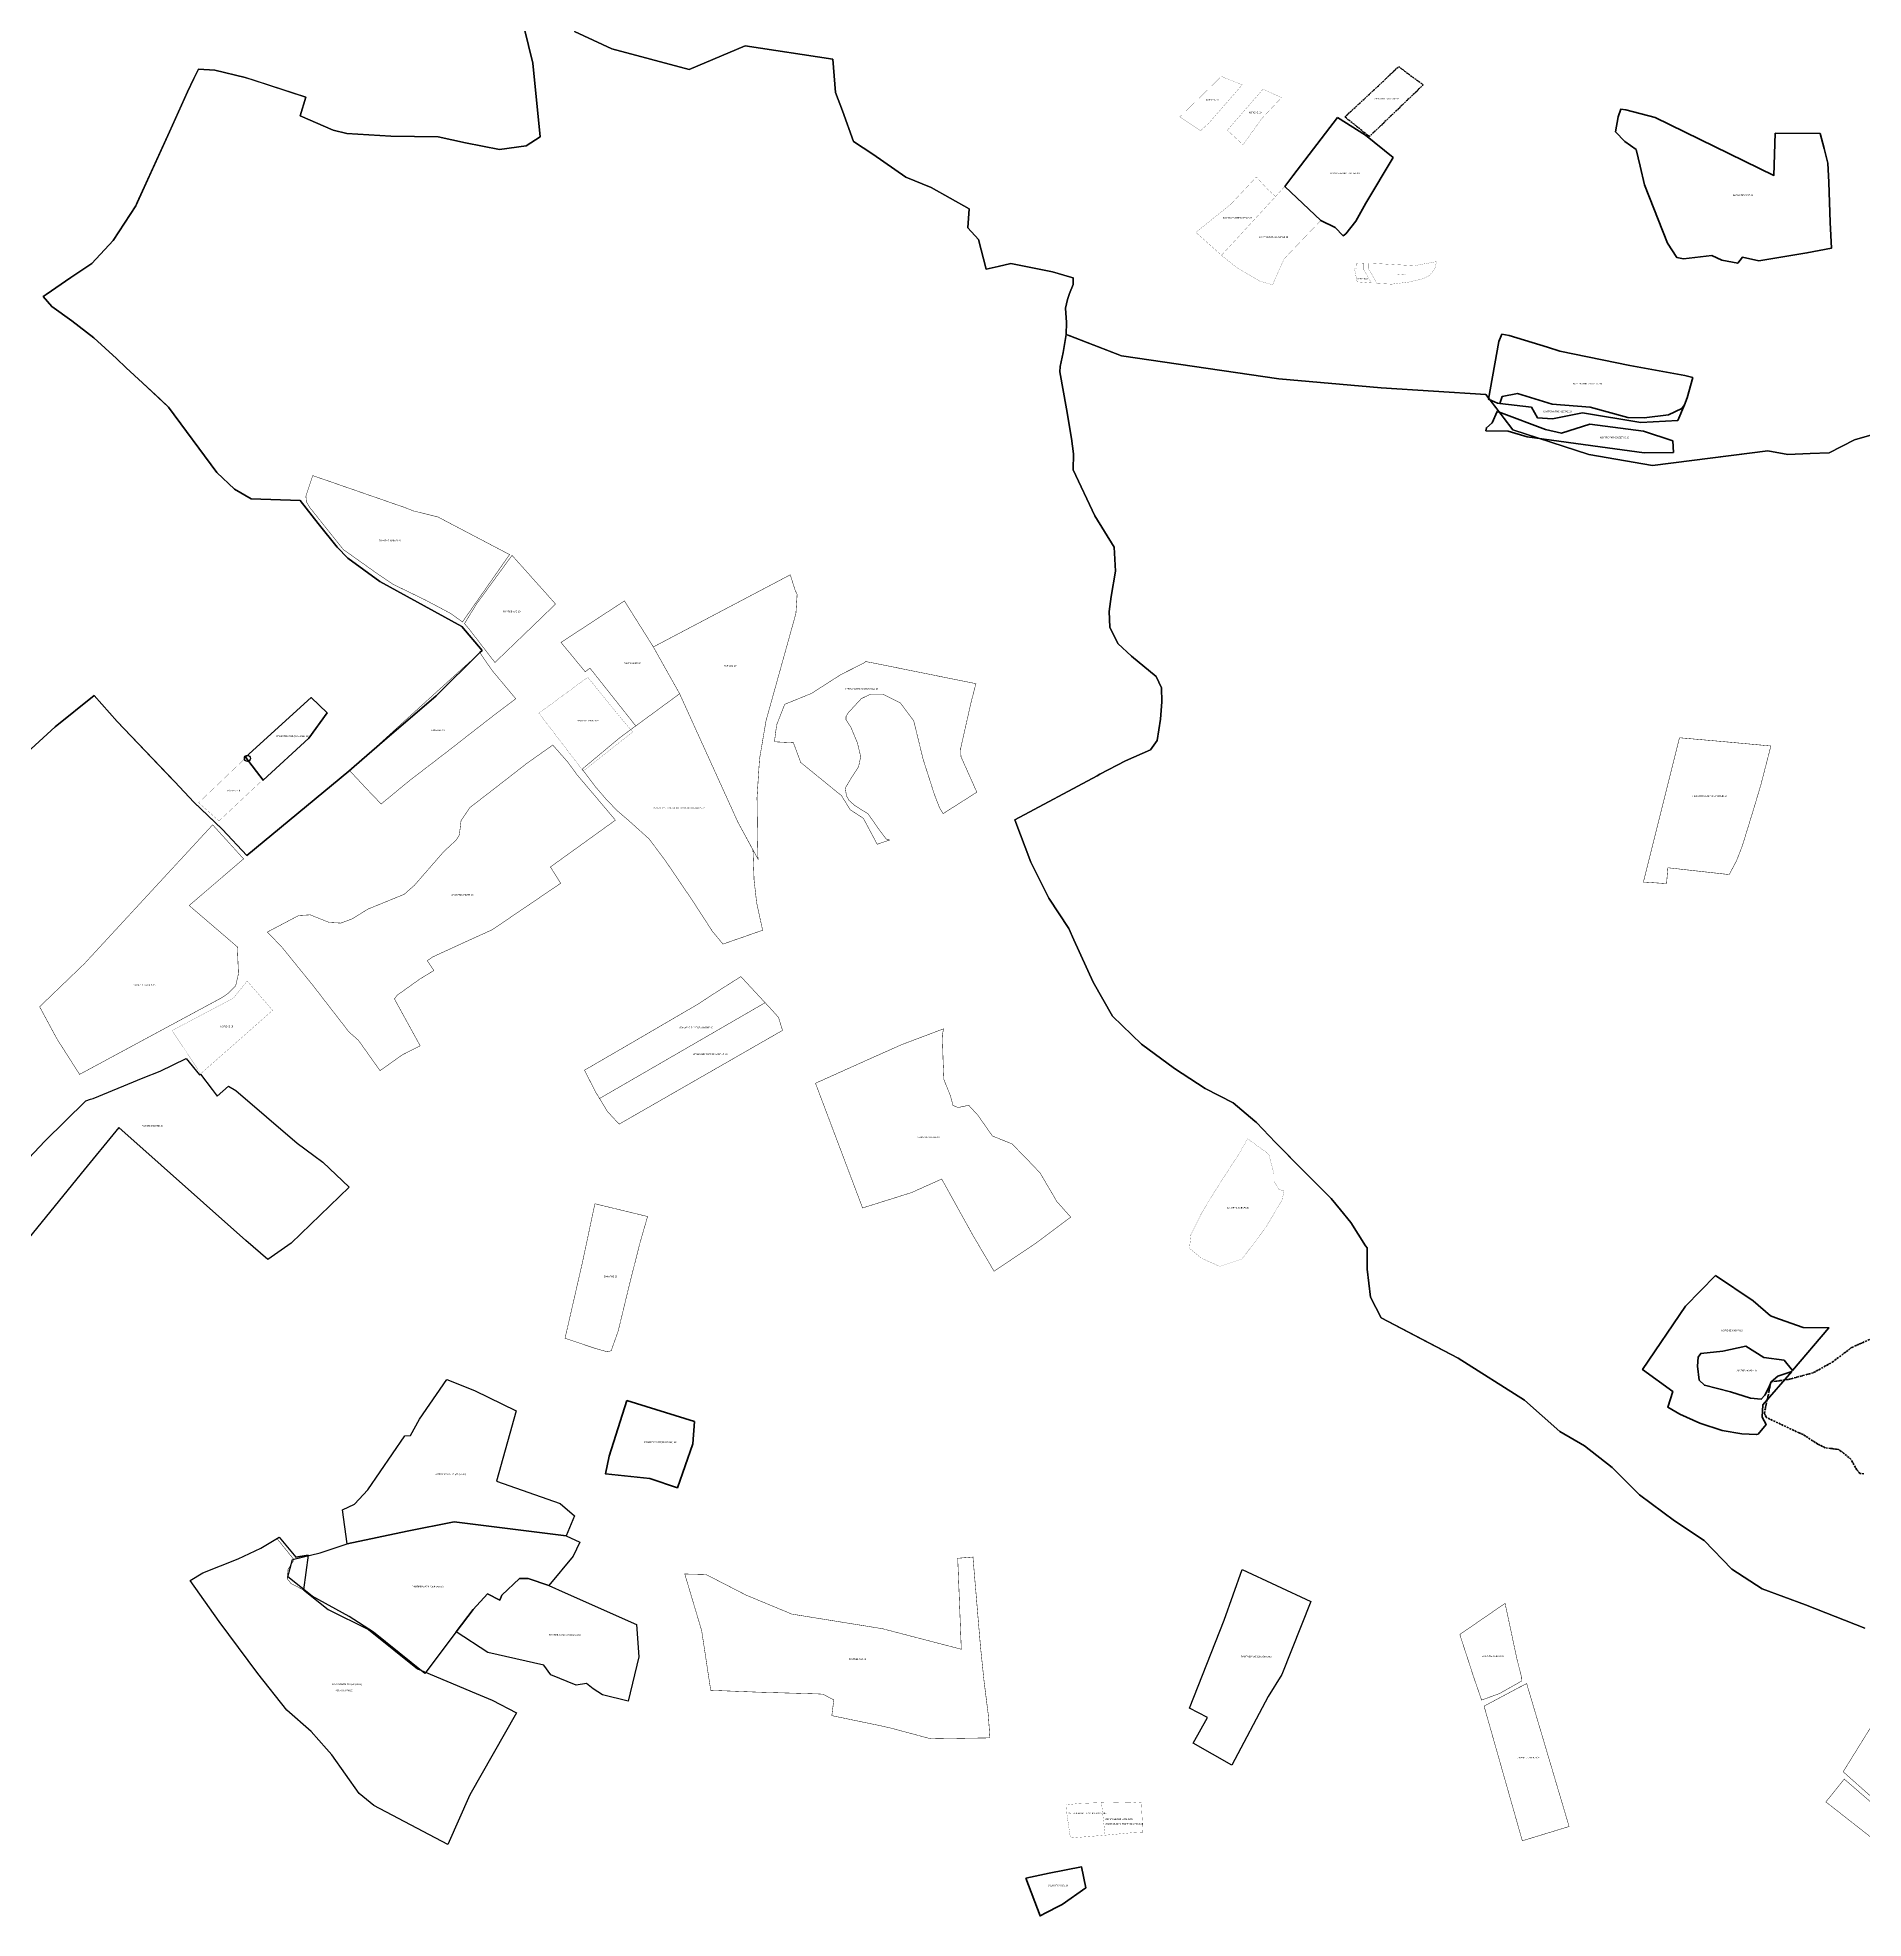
# Model space of a CAD drawing. Header units: metres. Extents: x 245125 to 394351, y 270578 to 4233311.
# Drawn here: x 269577 to 270752, y 4193394 to 4194603 of the extents above; entities that cross this region are included whole.
import ezdxf
from ezdxf.lldxf.tags import DXFTag

# ---------------------------------------------------------------- set-up
doc = ezdxf.new("R2010")
doc.units = ezdxf.units.M
doc.linetypes.add('ACAD_ISO10W100', pattern=[18, 12, -3, 0, -3])
doc.linetypes.add('t-orio', pattern=[0.79, 0.5, -0.12, 0.05, -0.12])
for name, color, linetype in [('4495-(127-227)', 221, 'Continuous'), ('4495-(330-430)', 229, 'Continuous'), ('ASTOTA', 7, 'Continuous'), ('topo2011', 23, 'Continuous'), ('topo2012', 144, 'Continuous'), ('topo2016', 36, 'Continuous'), ('topo2017', 2, 'Continuous'), ('topo2018', 5, 'Continuous'), ('topo2019', 6, 'Continuous'), ('topo2020', 3, 'Continuous'), ('topo2021', 4, 'Continuous'), ('topo2022', 30, 'Continuous'), ('topo2023', 41, 'Continuous'), ('topo2025', 112, 'Continuous'), ('topo2026', 192, 'Continuous')]:
    doc.layers.add(name, color=color, linetype=linetype)
doc.styles.get("Standard").update_dxf_attribs({"font": 'arial.ttf'})
tags = doc.linetypes.add('DASHDOT2', pattern=[0.5, 0.25, -0.125, 0, -0.125]).pattern_tags.tags
tags[10:11] = [DXFTag(74, 4), DXFTag(75, 0), DXFTag(340, '0'), DXFTag(46, 1.0), DXFTag(50, 0.0), DXFTag(44, 0.0), DXFTag(45, 0.0)]
tags[8:9] = [DXFTag(74, 4), DXFTag(75, 0), DXFTag(340, '0'), DXFTag(46, 1.0), DXFTag(50, 0.0), DXFTag(44, 0.0), DXFTag(45, 0.0)]
tags[6:7] = [DXFTag(74, 4), DXFTag(75, 0), DXFTag(340, '0'), DXFTag(46, 1.0), DXFTag(50, 0.0), DXFTag(44, 0.0), DXFTag(45, 0.0)]
tags[4:5] = [DXFTag(74, 4), DXFTag(75, 0), DXFTag(340, '0'), DXFTag(46, 1.0), DXFTag(50, 0.0), DXFTag(44, 0.0), DXFTag(45, 0.0)]
tags = doc.linetypes.add('HIDDEN', pattern=[0.375, 0.25, -0.125]).pattern_tags.tags
tags[6:7] = [DXFTag(74, 4), DXFTag(75, 0), DXFTag(340, '0'), DXFTag(46, 1.0), DXFTag(50, 0.0), DXFTag(44, 0.0), DXFTag(45, 0.0)]
tags[4:5] = [DXFTag(74, 4), DXFTag(75, 0), DXFTag(340, '0'), DXFTag(46, 1.0), DXFTag(50, 0.0), DXFTag(44, 0.0), DXFTag(45, 0.0)]

msp = doc.modelspace()

# ---------------------------------------------------------------- linework, layer by layer
for p, q in [((269720.7, 4193631.5), (269732.6, 4193638.7)), ((269732.6, 4193638.7), (269743.3, 4193625.8)), ((269706.3, 4193624.7), (269720.7, 4193631.5)), ((269751.3, 4193627), (269743.3, 4193625.8)), ((269743.3, 4193625.8), (269751.3, 4193627)), ((269751.3, 4193627), (269748.3, 4193604.7)), ((269675.4, 4193610.9), (269683.4, 4193615.8)), ((269683.4, 4193615.8), (269706.3, 4193624.7)), ((269694, 4193584.4), (269675.4, 4193610.9)), ((269748.3, 4193604.7), (269764.2, 4193592.2)), ((269764.2, 4193592.2), (269790, 4193579.3)), ((269718.8, 4193551.1), (269694, 4193584.4)), ((269790, 4193579.3), (269821.6, 4193554)), ((269821.6, 4193554), (269859.3, 4193538.2)), ((269737.6, 4193527.5), (269718.8, 4193551.1)), ((269859.3, 4193538.2), (269869.7, 4193533.8)), ((269869.7, 4193533.8), (269885.3, 4193525.7)), ((269753.1, 4193513.6), (269737.6, 4193527.5))]:
    msp.add_line(p, q)
at = {"color": 144}
msp.add_line((269926, 4193635.5), (269921.8, 4193626.5), dxfattribs=at)
at = {"color": 23}
msp.add_line((269841, 4193441), (269841, 4193441), dxfattribs=at)
at = {"color": 36}
msp.add_line((270227.9, 4193422.5), (270248.8, 4193426.6), dxfattribs=at)
at = {"layer": '4495-(127-227)', "color": 221, "linetype": 't-orio', "ltscale": 15, "const_width": 0.1}
for points in [[(270238.9, 4193466.6), (270247.5, 4193467.4), (270261.6, 4193468), (270263.9, 4193447), (270241.6, 4193445.2), (270239.4, 4193460.2)], [(270261.6, 4193468), (270265.1, 4193468.2), (270279.4, 4193467.8), (270287.2, 4193468.3), (270288.2, 4193449), (270282.3, 4193448.7), (270263.9, 4193447)]]:
    msp.add_lwpolyline(points, close=True, dxfattribs=at)
at = {"layer": 'ASTOTA', "color": 253, "linetype": 'HIDDEN', "ltscale": 300}
for points in [[(269565.3, 4194138.7), (269588.5, 4194159.9), (269613.5, 4194180), (269628.3, 4194163.3), (269663.6, 4194126.4), (269665.4, 4194124.5), (269677.8, 4194111.4), (269691, 4194098.8), (269696.2, 4194093.8), (269711.8, 4194077.1), (269777.4, 4194131.3), (269780.9, 4194134.4), (269800.3, 4194151.2), (269833.5, 4194179.8), (269861.6, 4194207.7), (269863.1, 4194209), (269850.2, 4194224.4), (269797.4, 4194253.2), (269776.8, 4194268.3), (269769.9, 4194275.4), (269757.7, 4194290.5), (269746.1, 4194305.3), (269714.6, 4194306.5), (269703.8, 4194312.7), (269692.5, 4194323.3), (269661.4, 4194365.3), (269655.8, 4194370.7), (269644.7, 4194381.1), (269634.2, 4194390.6), (269627.9, 4194396.8), (269613.4, 4194410.1), (269599.2, 4194420.9), (269586.3, 4194430.2), (269580.7, 4194436.6), (269582.7, 4194437.8), (269598.6, 4194448.7), (269607.2, 4194454.6), (269612, 4194457.9), (269625.7, 4194472.5), (269640.4, 4194494.9), (269641.3, 4194497), (269662, 4194542.5), (269673.7, 4194568.3), (269677.6, 4194576.7), (269679.1, 4194579.8), (269680.6, 4194582.8), (269691.2, 4194582.1), (269710.7, 4194577.4), (269714.3, 4194576.3), (269749.8, 4194564.8), (269746.1, 4194552.7), (269767.4, 4194543.6), (269776.2, 4194541.4), (269804.4, 4194539.6), (269834.9, 4194539.2), (269852.5, 4194535.5), (269874.4, 4194531.1), (269891.4, 4194533.5), (269900.5, 4194539.2), (269895.8, 4194586.7), (269890.2, 4194609.3)], [(269890.2, 4194609.3), (269895.8, 4194586.7), (269900.5, 4194539.2), (269891.4, 4194533.5), (269874.4, 4194531.1), (269852.5, 4194535.5), (269834.9, 4194539.2), (269804.4, 4194539.6), (269776.2, 4194541.4), (269767.4, 4194543.6), (269746.1, 4194552.7), (269749.8, 4194564.8), (269710.7, 4194577.4), (269691.2, 4194582.1), (269680.6, 4194582.8), (269679.1, 4194579.8), (269677.6, 4194576.7), (269673.7, 4194568.3), (269662, 4194542.5), (269640.4, 4194494.9), (269625.7, 4194472.5), (269612, 4194457.9), (269598.6, 4194448.7), (269582.7, 4194437.8), (269580.7, 4194436.6), (269586.3, 4194430.2), (269599.2, 4194420.9), (269613.4, 4194410.1), (269627.9, 4194396.8), (269634.2, 4194390.6), (269644.7, 4194381.1), (269661.4, 4194365.3), (269692.5, 4194323.3), (269703.8, 4194312.7), (269714.6, 4194306.5), (269746.1, 4194305.3), (269757.7, 4194290.5), (269769.9, 4194275.4), (269776.8, 4194268.3), (269797.4, 4194253.2), (269850.2, 4194224.4), (269863.1, 4194209), (269861.6, 4194207.7), (269833.5, 4194179.8), (269800.3, 4194151.2), (269780.9, 4194134.4), (269777.4, 4194131.3), (269711.8, 4194077.1), (269696.2, 4194093.8), (269677.8, 4194111.4), (269665.4, 4194124.5), (269628.3, 4194163.3), (269613.5, 4194180), (269588.5, 4194159.9), (269565.3, 4194138.7)], [(269565.3, 4194138.7), (269588.5, 4194159.9), (269613.5, 4194180), (269628.3, 4194163.3), (269663.6, 4194126.4), (269665.4, 4194124.5), (269677.8, 4194111.4), (269691, 4194098.8), (269696.2, 4194093.8), (269711.8, 4194077.1), (269777.4, 4194131.3), (269780.9, 4194134.4), (269800.3, 4194151.2), (269833.5, 4194179.8), (269861.6, 4194207.7), (269863.1, 4194209), (269850.2, 4194224.4), (269797.4, 4194253.2), (269776.8, 4194268.3), (269769.9, 4194275.4), (269757.7, 4194290.5), (269746.1, 4194305.3), (269714.6, 4194306.5), (269703.8, 4194312.7), (269692.5, 4194323.3), (269661.4, 4194365.3), (269655.8, 4194370.7), (269644.7, 4194381.1), (269634.2, 4194390.6), (269627.9, 4194396.8), (269613.4, 4194410.1), (269599.2, 4194420.9), (269586.3, 4194430.2), (269580.7, 4194436.6), (269582.7, 4194437.8), (269598.6, 4194448.7), (269607.2, 4194454.6), (269612, 4194457.9), (269625.7, 4194472.5), (269640.4, 4194494.9), (269641.3, 4194497), (269662, 4194542.5), (269673.7, 4194568.3), (269677.6, 4194576.7), (269679.1, 4194579.8), (269680.6, 4194582.8), (269691.2, 4194582.1), (269710.7, 4194577.4), (269714.3, 4194576.3), (269749.8, 4194564.8), (269746.1, 4194552.7), (269767.4, 4194543.6), (269776.2, 4194541.4), (269804.4, 4194539.6), (269834.9, 4194539.2), (269852.5, 4194535.5), (269874.4, 4194531.1), (269891.4, 4194533.5), (269900.5, 4194539.2), (269895.8, 4194586.7), (269890.2, 4194609.3)], [(269922.5, 4194607), (269946.5, 4194595.9), (269996.3, 4194582.5), (270032.4, 4194597.8), (270088.7, 4194589.2), (270090.5, 4194567.7), (270095, 4194555.9), (270102.1, 4194536.2), (270114.5, 4194528.2), (270135.7, 4194513.4), (270152, 4194506.7), (270176.5, 4194492.9), (270175.7, 4194480.8), (270182.4, 4194473.2), (270187.5, 4194454.2), (270195.1, 4194455.9), (270203.3, 4194457.7), (270230, 4194452.5), (270241, 4194449.2), (270243.4, 4194448.5), (270243.3, 4194444.2), (270241.1, 4194438.5), (270239.8, 4194434.6), (270238.5, 4194429.1), (270239, 4194419.8), (270238.8, 4194412.1), (270237, 4194400.5), (270235, 4194391.6), (270234.7, 4194388.1), (270239.1, 4194364.3), (270242.3, 4194345.3), (270243.6, 4194335.3), (270243.4, 4194325.2), (270257.3, 4194295.5), (270269.8, 4194275.3), (270270.5, 4194260), (270267.9, 4194243.6), (270266.5, 4194234.1), (270267, 4194223.9), (270272.1, 4194213.4), (270280.8, 4194205.3), (270296.7, 4194192.1), (270300.2, 4194185), (270300.5, 4194175.9), (270299.6, 4194164.7), (270297.4, 4194151), (270293.2, 4194145), (270277, 4194137.9), (270260.6, 4194129.3), (270258.9, 4194128.4), (270205.8, 4194100.1), (270216.1, 4194072.8), (270227.7, 4194049.6), (270240.6, 4194030.1), (270243.9, 4194022.9), (270256.3, 4193995.7), (270268.6, 4193973.7), (270287.3, 4193955.8), (270308.5, 4193940.1), (270328.2, 4193927.2), (270346.3, 4193918.1), (270357.5, 4193908.6), (270360.3, 4193906.3), (270361.2, 4193905.3), (270373.5, 4193892.6), (270389.9, 4193876), (270392.9, 4193872.9), (270409.4, 4193856.5), (270415.4, 4193849.2), (270422, 4193841.1), (270431.5, 4193826), (270432.4, 4193824.7), (270432.6, 4193811), (270434.7, 4193793), (270441.6, 4193779.8), (270466.7, 4193766.5), (270491, 4193753.8), (270533.7, 4193726.8), (270556.5, 4193706.7), (270572.4, 4193697.4), (270590, 4193683.5), (270607.7, 4193665.8), (270630.2, 4193649.1), (270649.3, 4193636.5), (270667, 4193618.1), (270686.5, 4193605.5), (270714.5, 4193595.2), (270752.7, 4193580.2)], [(270786.3, 4194355.9), (270746, 4194344.5), (270729.6, 4194336), (270717.5, 4194335.5), (270703.1, 4194335), (270690.2, 4194337.4), (270678.5, 4194335.9), (270616.1, 4194327.9), (270575.1, 4194335), (270526.3, 4194350.9), (270515.3, 4194365.1), (270508.8, 4194373.6), (270441.5, 4194377.9), (270375.7, 4194383.6), (270274.5, 4194398.4), (270240.7, 4194411.4), (270238.8, 4194412.1), (270239, 4194419.8), (270238.5, 4194429.1), (270239.8, 4194434.6), (270241.1, 4194438.5), (270243.3, 4194444.2), (270243.4, 4194448.5), (270241, 4194449.2), (270230, 4194452.5), (270203.3, 4194457.7), (270195.1, 4194455.9), (270187.5, 4194454.2), (270182.4, 4194473.2), (270175.7, 4194480.8), (270176.5, 4194492.9), (270152, 4194506.7), (270135.7, 4194513.4), (270114.5, 4194528.2), (270102.1, 4194536.2), (270095, 4194555.9), (270090.5, 4194567.7), (270088.7, 4194589.2), (270032.4, 4194597.8), (269996.3, 4194582.5), (269946.5, 4194595.9), (269922.5, 4194607)], [(269922.5, 4194607), (269946.5, 4194595.9), (269996.3, 4194582.5), (270032.4, 4194597.8), (270088.7, 4194589.2), (270090.5, 4194567.7), (270095, 4194555.9), (270102.1, 4194536.2), (270114.5, 4194528.2), (270135.7, 4194513.4), (270152, 4194506.7), (270176.5, 4194492.9), (270175.7, 4194480.8), (270182.4, 4194473.2), (270187.5, 4194454.2), (270195.1, 4194455.9), (270203.3, 4194457.7), (270230, 4194452.5), (270241, 4194449.2), (270243.4, 4194448.5), (270243.3, 4194444.2), (270241.1, 4194438.5), (270239.8, 4194434.6), (270238.5, 4194429.1), (270239, 4194419.8), (270238.8, 4194412.1), (270237, 4194400.5), (270235, 4194391.6), (270234.7, 4194388.1), (270239.1, 4194364.3), (270242.3, 4194345.3), (270243.6, 4194335.3), (270243.4, 4194325.2), (270257.3, 4194295.5), (270269.8, 4194275.3), (270270.5, 4194260), (270267.9, 4194243.6), (270266.5, 4194234.1), (270267, 4194223.9), (270272.1, 4194213.4), (270280.8, 4194205.3), (270296.7, 4194192.1), (270300.2, 4194185), (270300.5, 4194175.9), (270299.6, 4194164.7), (270297.4, 4194151), (270293.2, 4194145), (270277, 4194137.9), (270260.6, 4194129.3), (270258.9, 4194128.4), (270205.8, 4194100.1), (270216.1, 4194072.8), (270227.7, 4194049.6), (270240.6, 4194030.1), (270243.9, 4194022.9), (270256.3, 4193995.7), (270268.6, 4193973.7), (270287.3, 4193955.8), (270308.5, 4193940.1), (270328.2, 4193927.2), (270346.3, 4193918.1), (270357.5, 4193908.6), (270360.3, 4193906.3), (270361.2, 4193905.3), (270373.5, 4193892.6), (270389.9, 4193876), (270392.9, 4193872.9), (270409.4, 4193856.5), (270415.4, 4193849.2), (270422, 4193841.1), (270431.5, 4193826), (270432.4, 4193824.7), (270432.6, 4193811), (270434.7, 4193793), (270441.6, 4193779.8), (270466.7, 4193766.5), (270491, 4193753.8), (270533.7, 4193726.8), (270556.5, 4193706.7), (270572.4, 4193697.4), (270590, 4193683.5), (270607.7, 4193665.8), (270630.2, 4193649.1), (270649.3, 4193636.5), (270667, 4193618.1), (270686.5, 4193605.5), (270714.5, 4193595.2), (270752.7, 4193580.2)], [(270752.7, 4193580.2), (270714.5, 4193595.2), (270686.5, 4193605.5), (270667, 4193618.1), (270649.3, 4193636.5), (270630.2, 4193649.1), (270607.7, 4193665.8), (270590, 4193683.5), (270572.4, 4193697.4), (270556.5, 4193706.7), (270533.7, 4193726.8), (270491, 4193753.8), (270441.6, 4193779.8), (270434.7, 4193793), (270432.6, 4193811), (270432.4, 4193824.7), (270431.5, 4193826), (270422, 4193841.1), (270415.4, 4193849.2), (270409.4, 4193856.5), (270392.9, 4193872.9), (270373.5, 4193892.6), (270361.2, 4193905.3), (270360.3, 4193906.3), (270357.5, 4193908.6), (270346.3, 4193918.1), (270328.2, 4193927.2), (270308.5, 4193940.1), (270287.3, 4193955.8), (270268.6, 4193973.7), (270256.3, 4193995.7), (270243.9, 4194022.9), (270240.6, 4194030.1), (270227.7, 4194049.6), (270216.1, 4194072.8), (270205.8, 4194100.1), (270258.9, 4194128.4), (270260.6, 4194129.3), (270277, 4194137.9), (270293.2, 4194145), (270297.4, 4194151), (270299.6, 4194164.7), (270300.5, 4194175.9), (270300.2, 4194185), (270296.7, 4194192.1), (270280.8, 4194205.3), (270272.1, 4194213.4), (270267, 4194223.9), (270266.5, 4194234.1), (270267.9, 4194243.6), (270270.5, 4194260), (270269.8, 4194275.3), (270257.3, 4194295.5), (270243.4, 4194325.2), (270243.6, 4194335.3), (270242.3, 4194345.3), (270239.1, 4194364.3), (270234.7, 4194388.1), (270235, 4194391.6), (270237, 4194400.5), (270238.8, 4194412.1), (270274.5, 4194398.4), (270375.7, 4194383.6), (270441.5, 4194377.9), (270508.8, 4194373.6), (270526.3, 4194350.9), (270575.1, 4194335), (270616.1, 4194327.9), (270680.1, 4194336.1), (270690.2, 4194337.4), (270703.1, 4194335), (270717.5, 4194335.5), (270729.6, 4194336), (270746, 4194344.5), (270786.3, 4194355.9)], [(270752.7, 4193580.2), (270714.5, 4193595.2), (270686.5, 4193605.5), (270667, 4193618.1), (270649.3, 4193636.5), (270630.2, 4193649.1), (270607.7, 4193665.8), (270590, 4193683.5), (270572.4, 4193697.4), (270556.5, 4193706.7), (270533.7, 4193726.8), (270491, 4193753.8), (270441.6, 4193779.8), (270434.7, 4193793), (270432.6, 4193811), (270432.4, 4193824.7), (270431.5, 4193826), (270422, 4193841.1), (270415.4, 4193849.2), (270409.4, 4193856.5), (270392.9, 4193872.9), (270373.5, 4193892.6), (270361.2, 4193905.3), (270360.3, 4193906.3), (270357.5, 4193908.6), (270346.3, 4193918.1), (270328.2, 4193927.2), (270308.5, 4193940.1), (270287.3, 4193955.8), (270268.6, 4193973.7), (270256.3, 4193995.7), (270243.9, 4194022.9), (270240.6, 4194030.1), (270227.7, 4194049.6), (270216.1, 4194072.8), (270205.8, 4194100.1), (270258.9, 4194128.4), (270260.6, 4194129.3), (270277, 4194137.9), (270293.2, 4194145), (270297.4, 4194151), (270299.6, 4194164.7), (270300.5, 4194175.9), (270300.2, 4194185), (270296.7, 4194192.1), (270280.8, 4194205.3), (270272.1, 4194213.4), (270267, 4194223.9), (270266.5, 4194234.1), (270267.9, 4194243.6), (270270.5, 4194260), (270269.8, 4194275.3), (270257.3, 4194295.5), (270243.4, 4194325.2), (270243.6, 4194335.3), (270242.3, 4194345.3), (270239.1, 4194364.3), (270234.7, 4194388.1), (270235, 4194391.6), (270237, 4194400.5), (270238.8, 4194412.1), (270274.5, 4194398.4), (270375.7, 4194383.6), (270441.5, 4194377.9), (270508.8, 4194373.6), (270526.3, 4194350.9), (270575.1, 4194335), (270616.1, 4194327.9), (270680.1, 4194336.1), (270690.2, 4194337.4), (270703.1, 4194335), (270717.5, 4194335.5), (270729.6, 4194336), (270746, 4194344.5), (270786.3, 4194355.9)]]:
    msp.add_lwpolyline(points, dxfattribs=at)
at = {"layer": 'topo2011', "color": 23}
for p, q in [((269885.3, 4193525.7), (269855.2, 4193473)), ((269855.2, 4193473), (269841, 4193441)), ((269841, 4193441), (269793.4, 4193466.2))]:
    msp.add_line(p, q, dxfattribs=at)
msp.add_lwpolyline([(269675.4, 4193610.9), (269683.4, 4193615.8), (269706.3, 4193624.7), (269720.7, 4193631.5), (269732.6, 4193638.7), (269743.3, 4193625.8), (269751.3, 4193627), (269748.3, 4193604.7), (269764.2, 4193592.2), (269790, 4193579.3), (269821.6, 4193554), (269859.3, 4193538.2), (269869.7, 4193533.8), (269885.3, 4193525.7), (269855.2, 4193473), (269841, 4193441), (269793.4, 4193466.2), (269784.1, 4193473.9), (269766.4, 4193498.6), (269763.1, 4193502.6), (269753.1, 4193513.6), (269737.6, 4193527.5), (269718.8, 4193551.1), (269694, 4193584.4), (269675.4, 4193610.9)], dxfattribs=at)
at = {"layer": 'topo2012', "color": 144}
for p, q in [((269822.9, 4193714.5), (269840.5, 4193740)), ((269840.5, 4193740), (269858.2, 4193733.1)), ((269858.2, 4193733.1), (269885.1, 4193719.9)), ((269817, 4193704.1), (269822.9, 4193714.5)), ((269885.1, 4193719.9), (269872.5, 4193674.6)), ((269789.6, 4193669.2), (269813.4, 4193703.8)), ((269813.4, 4193703.8), (269817, 4193704.1)), ((269872.5, 4193674.6), (269913.4, 4193660.3)), ((269781, 4193660), (269789.6, 4193669.2)), ((269773.3, 4193656.2), (269781, 4193660)), ((269776.4, 4193634.4), (269773.3, 4193656.2)), ((269913.4, 4193660.3), (269922.6, 4193652.5)), ((269922.6, 4193652.5), (269917.2, 4193639.5)), ((269776.4, 4193634.4), (269815, 4193642.5)), ((269815, 4193642.5), (269776.4, 4193634.4)), ((269815, 4193642.5), (269845.1, 4193648.5)), ((269845.1, 4193648.5), (269815, 4193642.5)), ((269845.1, 4193648.5), (269917.2, 4193639.5)), ((269917.2, 4193639.5), (269845.1, 4193648.5)), ((269917.2, 4193639.5), (269926, 4193635.5)), ((269741.1, 4193624.4), (269759, 4193628.5)), ((269759, 4193628.5), (269776.4, 4193634.4)), ((269921.8, 4193626.5), (269906.1, 4193607.6)), ((269738.1, 4193613.1), (269741.1, 4193624.4)), ((269753.9, 4193600.7), (269738.1, 4193613.1)), ((270340.5, 4193585.2), (270352, 4193617.8)), ((270352, 4193617.8), (270396.2, 4193597.3)), ((269777.6, 4193587.7), (269753.9, 4193600.7)), ((269866.7, 4193602.2), (269857.4, 4193592.2)), ((269857.4, 4193592.2), (269866.7, 4193602.2)), ((269874.6, 4193598.2), (269866.7, 4193602.2)), ((269866.7, 4193602.2), (269874.6, 4193598.2)), ((269875.8, 4193601.4), (269874.6, 4193598.2)), ((269874.6, 4193598.2), (269875.8, 4193601.4)), ((269887.2, 4193612.1), (269875.8, 4193601.4)), ((269875.8, 4193601.4), (269887.2, 4193612.1)), ((269892.8, 4193612), (269887.2, 4193612.1)), ((269887.2, 4193612.1), (269892.8, 4193612)), ((269906.1, 4193607.6), (269892.8, 4193612)), ((269892.8, 4193612), (269906.1, 4193607.6)), ((269906.1, 4193607.6), (269916.5, 4193602.9)), ((269916.5, 4193602.9), (269962.4, 4193582.6)), ((269857.4, 4193592.2), (269846.5, 4193577.7)), ((269846.5, 4193577.7), (269857.4, 4193592.2)), ((270396.2, 4193597.3), (270377.6, 4193550.4)), ((269793.2, 4193577.6), (269777.6, 4193587.7)), ((269826.4, 4193551), (269793.2, 4193577.6)), ((269846.5, 4193577.7), (269826.4, 4193551)), ((269866.9, 4193564.6), (269846.5, 4193577.7)), ((269962.4, 4193582.6), (269964, 4193561.8)), ((270318.1, 4193528.8), (270340.5, 4193585.2)), ((269902.8, 4193556.4), (269866.9, 4193564.6)), ((269907.3, 4193550.1), (269902.8, 4193556.4)), ((269964, 4193561.8), (269957.2, 4193533.1)), ((269923.7, 4193543.4), (269907.3, 4193550.1)), ((269930.4, 4193544.5), (269923.7, 4193543.4)), ((269934.5, 4193541.1), (269930.4, 4193544.5)), ((269940.5, 4193537.3), (269934.5, 4193541.1)), ((270377.6, 4193550.4), (270368.8, 4193536.3)), ((269957.2, 4193533.1), (269940.5, 4193537.3)), ((270329.7, 4193522.6), (270318.1, 4193528.8)), ((270368.8, 4193536.3), (270345.4, 4193492.1)), ((270320.5, 4193506.3), (270329.7, 4193522.6)), ((270345.4, 4193492.1), (270320.5, 4193506.3))]:
    msp.add_line(p, q, dxfattribs=at)
at = {"layer": 'topo2016', "color": 36, "linetype": 'HIDDEN', "lineweight": 40, "ltscale": 3}
for points in [[(270617.8, 4194551.8), (270598.8, 4194556.7), (270595.6, 4194557), (270594, 4194552.1), (270592.3, 4194542.5), (270598.3, 4194536.3), (270605.6, 4194531.1), (270608.1, 4194520.5), (270611, 4194508.4), (270625.8, 4194470.9), (270631.8, 4194461.6), (270635.9, 4194460.9), (270654.2, 4194462.9), (270660.6, 4194460), (270670.9, 4194458), (270674, 4194461.9), (270684.4, 4194459.6), (270715.4, 4194464.6), (270731.3, 4194467.7), (270730.4, 4194484.2), (270729.4, 4194510), (270728.9, 4194522.3), (270726.4, 4194531.8), (270723.9, 4194541.3), (270695, 4194541.6), (270694.2, 4194514.5), (270617.8, 4194551.8), (270598.8, 4194556.7), (270595.6, 4194557)], [(270212.9, 4193419.4), (270227.9, 4193422.5), (270248.8, 4193426.6), (270251.5, 4193413.1), (270236.3, 4193402.4), (270234.2, 4193401.3), (270226.3, 4193397.3), (270222.1, 4193395.1), (270212.9, 4193419.4)]]:
    msp.add_lwpolyline(points, dxfattribs=at)
at = {"layer": 'topo2017', "color": 2, "linetype": 'ACAD_ISO10W100', "lineweight": 70, "ltscale": 0.1}
for points in [[(270688, 4193718.4), (270692.3, 4193738.6), (270703.6, 4193740.1), (270719.7, 4193744.5), (270731.7, 4193751.2), (270744.2, 4193760.7), (270757.9, 4193766.7)], [(270752, 4193679.5), (270749.5, 4193679.6), (270747.5, 4193681.9), (270743.8, 4193688.6), (270739, 4193692.8), (270735.6, 4193695.1), (270730.6, 4193695.8), (270727.1, 4193696.2), (270722.2, 4193698.6), (270713, 4193704.7), (270710.5, 4193705.7), (270689.1, 4193715.8), (270688, 4193718.4)]]:
    msp.add_lwpolyline(points, dxfattribs=at)
at = {"layer": 'topo2018', "color": 5, "linetype": 'DASHDOT2', "lineweight": 60, "flags": 128}
msp.add_lwpolyline([(269711, 4194140.4), (269722.2, 4194125.5), (269751.7, 4194152.6), (269763.4, 4194168.8), (269753.2, 4194178.6)], close=True, dxfattribs=at)
at = {"layer": 'topo2018', "color": 5, "linetype": 'DASHDOT2', "lineweight": 60, "ltscale": 0.3, "flags": 128}
msp.add_lwpolyline([(270656.6, 4193807), (270680.9, 4193790.6), (270692, 4193781.1), (270697, 4193779.2), (270697.8, 4193778.9), (270712.9, 4193773.6), (270729.5, 4193773.3), (270706.1, 4193745.9), (270700.7, 4193752.5), (270687.6, 4193754.2), (270676.1, 4193761.5), (270661.2, 4193758.2), (270647.1, 4193756.9), (270645.5, 4193754.4), (270644.9, 4193748.6), (270646, 4193739.7), (270649.4, 4193736.4), (270666.2, 4193732.2), (270679, 4193728.1), (270686, 4193727.4), (270688.4, 4193729.9), (270690.8, 4193734.9), (270692.3, 4193738.6), (270696.6, 4193742.3), (270705.6, 4193745.3), (270687.1, 4193723.7), (270686.7, 4193715.9), (270689.1, 4193711.2), (270684, 4193705), (270683, 4193704.7), (270673.6, 4193705.2), (270660.8, 4193707.3), (270646.4, 4193712), (270633.7, 4193717.7), (270625.9, 4193722.2), (270629.2, 4193732.3), (270609.7, 4193746.5), (270637.2, 4193787.2)], close=True, dxfattribs=at)
at = {"layer": 'topo2018', "color": 5, "linetype": 'DASHDOT2', "lineweight": 60, "ltscale": 5, "flags": 128}
msp.add_lwpolyline([(269956.3, 4193726.5), (269944.9, 4193690.7), (269942.5, 4193679.5), (269971, 4193676.5), (269988.8, 4193670.5), (269998.8, 4193698.8), (269999.7, 4193713)], close=True, dxfattribs=at)
at = {"layer": 'topo2019', "color": 6, "linetype": 't-orio', "ltscale": 2}
msp.add_lwpolyline([(270452.8, 4194584.4), (270468.6, 4194572.7), (270433.9, 4194539.4), (270418.2, 4194552)], close=True, dxfattribs=at)
at = {"layer": 'topo2019', "color": 6, "linetype": 'ByBlock', "lineweight": 30, "ltscale": 50, "const_width": 0.1}
for points in [[(270312, 4194552.1), (270338.7, 4194578.1), (270352.1, 4194572.7), (270330.4, 4194547.8), (270325.3, 4194543.2)], [(270342.5, 4194543.5), (270365.5, 4194569.9), (270377.4, 4194564.5), (270364.8, 4194551.1), (270352.6, 4194534.2)]]:
    msp.add_lwpolyline(points, close=True, dxfattribs=at)
at = {"layer": 'topo2019', "color": 6, "lineweight": 70, "flags": 128}
for points in [[(270413.4, 4194551.8), (270431.4, 4194540.3), (270449.2, 4194525.9), (270431.6, 4194496.6), (270425.1, 4194485.1), (270418.7, 4194476.8), (270417, 4194475.6), (270411.9, 4194480.9), (270402.6, 4194485.4), (270402.6, 4194485.4), (270379.6, 4194507.4), (270384.6, 4194514.1)], [(270519.1, 4194412.3), (270523.8, 4194411.4), (270548.5, 4194403.9), (270556.5, 4194401.5), (270601.4, 4194392.3), (270636.8, 4194385.8), (270641.9, 4194384.4), (270638.4, 4194371.4), (270636.6, 4194367), (270634.9, 4194364.5), (270626.4, 4194360.5), (270610.6, 4194358.6), (270600.2, 4194358.8), (270576, 4194365.4), (270551.4, 4194367.3), (270529.2, 4194374.1), (270519.4, 4194372.3), (270517.8, 4194367.8), (270516.4, 4194367.9), (270510.5, 4194370.6), (270517.2, 4194407.6)]]:
    msp.add_lwpolyline(points, close=True, dxfattribs=at)
at = {"layer": 'topo2019', "color": 6, "lineweight": 70}
for points in [[(270517.8, 4194367.8), (270519.4, 4194372.3), (270529.2, 4194374.1), (270551.4, 4194367.3), (270576, 4194365.4), (270600.2, 4194358.8), (270610.6, 4194358.6), (270626.4, 4194360.5), (270634.9, 4194364.5), (270636.6, 4194367), (270632.3, 4194356.8), (270608.5, 4194355.6), (270571, 4194361.7), (270551.8, 4194358), (270542.1, 4194358.5), (270538.2, 4194365.4)], [(270508.8, 4194350.2), (270509.2, 4194352.2), (270512.9, 4194355.4), (270516.1, 4194362.6), (270516.1, 4194362.7), (270518.8, 4194361.7), (270547.3, 4194351.1), (270557.6, 4194348.6), (270575.7, 4194354.4), (270610.3, 4194349.9), (270629.1, 4194343.7), (270629.5, 4194336.3), (270610.7, 4194336), (270587, 4194339.2), (270535.5, 4194346.4), (270523.3, 4194349.9)]]:
    msp.add_lwpolyline(points, close=True, dxfattribs=at)
at = {"layer": 'topo2019', "color": 6, "const_width": 0.3, "flags": 128}
msp.add_lwpolyline([(269851.8, 4194226.2), (269854.4, 4194223.2), (269871.4, 4194201.2), (269901.1, 4194229.8), (269910.4, 4194238.8), (269882.4, 4194270.1), (269859.6, 4194238.9)], close=True, dxfattribs=at)
at = {"layer": 'topo2019', "color": 6, "lineweight": 35, "ltscale": 50, "const_width": 0.3}
for points in [[(270040.6, 4194074.8), (270027.7, 4194098.5), (269990.2, 4194181.1), (269973.3, 4194211.2), (270061.4, 4194257.6), (270064.5, 4194247.7), (270065.8, 4194245), (270065, 4194232.7), (270045.8, 4194163.8), (270041.6, 4194139.1), (270040, 4194114.4), (270040.3, 4194089.7)], [(270808.8, 4193359.8), (270866, 4193379), (270859.9, 4193420.4), (270848.3, 4193418.3), (270832.3, 4193419.9), (270822.9, 4193425.1), (270816.6, 4193428.4), (270807.7, 4193431.5), (270776.5, 4193448.1), (270764.9, 4193461), (270739.4, 4193483.1), (270727.6, 4193468.4), (270793, 4193417.1)]]:
    msp.add_lwpolyline(points, close=True, dxfattribs=at)
at = {"layer": 'topo2019', "color": 6, "ltscale": 2.5, "const_width": 0.3}
msp.add_lwpolyline([(270109.8, 4194201.8), (270114.7, 4194200.9), (270179.2, 4194187.9), (270180.8, 4194187.6), (270177.6, 4194175.2), (270171, 4194146), (270171.2, 4194140.6), (270181.4, 4194117.8), (270159.7, 4194104), (270157.4, 4194107.8), (270154.1, 4194116.3), (270146.8, 4194139.1), (270140.8, 4194163.7), (270137.8, 4194167.7), (270132.3, 4194175.1), (270120.9, 4194180.8), (270112.9, 4194180.8), (270107, 4194177.9), (270098.7, 4194168.9), (270097.2, 4194166.3), (270097.2, 4194164.4), (270100.3, 4194159.7), (270104.6, 4194149.5), (270106.7, 4194140.5), (270105.3, 4194134.1), (270100.1, 4194126.1), (270096.8, 4194120.4), (270097.5, 4194115.6), (270099.1, 4194112.6), (270102.9, 4194109.2), (270111.5, 4194103.8), (270117.4, 4194095.3), (270123.1, 4194087.7), (270125.2, 4194087), (270117.3, 4194084.3), (270108.4, 4194101), (270099.9, 4194106.5), (270094.4, 4194115.5), (270068.1, 4194136.9), (270063.4, 4194149.6), (270051.2, 4194150.2), (270052.6, 4194161), (270057.8, 4194174.3), (270075, 4194181.3), (270093.9, 4194193.4), (270109.2, 4194201.1)], close=True, dxfattribs=at)
at = {"layer": 'topo2019', "color": 6, "ltscale": 15, "const_width": 0.3}
msp.add_lwpolyline([(270633.4, 4194152.8), (270661.8, 4194150.3), (270692.2, 4194147.5), (270685.8, 4194122.7), (270681.3, 4194107.6), (270673.8, 4194083.2), (270670.2, 4194073.9), (270665.4, 4194064.8), (270625.9, 4194069.2), (270625.1, 4194059), (270610.2, 4194060)], close=True, dxfattribs=at)
at = {"layer": 'topo2019', "color": 6, "lineweight": 80, "ltscale": 20, "const_width": 0.1}
msp.add_lwpolyline([(269680.8, 4194111), (269711.6, 4194140.4), (269722.1, 4194125.8), (269693.9, 4194099.3)], close=True, dxfattribs=at)
at = {"layer": 'topo2019', "color": 6, "ltscale": 5, "const_width": 0.1}
msp.add_lwpolyline([(269712, 4193996.3), (269728.4, 4193977.5), (269682.1, 4193936.7), (269663.7, 4193964.5), (269703.1, 4193985.3)], close=True, dxfattribs=at)
at = {"layer": 'topo2019', "color": 6, "lineweight": 40, "ltscale": 10, "const_width": 0.3}
msp.add_lwpolyline([(269929, 4193939), (269931.8, 4193940.6), (269960.9, 4193957.5), (270001.9, 4193981.4), (270012.9, 4193988.6), (270029.6, 4193999.2), (270045.2, 4193982.4), (269938.7, 4193920.8), (269936.3, 4193924.7)], close=True, dxfattribs=at)
at = {"layer": 'topo2019', "color": 6, "ltscale": 10, "const_width": 0.3}
msp.add_lwpolyline([(270045.2, 4193982.4), (270048.3, 4193979.1), (270053.8, 4193973), (270056.4, 4193964.6), (269951.3, 4193904.3), (269943.8, 4193912.4), (269938.7, 4193920.8)], close=True, dxfattribs=at)
at = {"layer": 'topo2019', "color": 6, "ltscale": 2}
msp.add_lwpolyline([(269544.1, 4193853.4), (269581.9, 4193893.4), (269608.3, 4193919.2), (269611.2, 4193920.3), (269613, 4193920.9), (269645.2, 4193934.1), (269656, 4193938.4), (269672.8, 4193946.6), (269681.4, 4193936.1), (269682, 4193936.5), (269689.4, 4193926.6), (269692.7, 4193922.2), (269699.9, 4193928.8), (269704.8, 4193926), (269744.2, 4193892.1), (269755, 4193884.1), (269760.6, 4193879.8), (269777.6, 4193863.7), (269740.4, 4193827.8), (269725.3, 4193817.3), (269711.2, 4193829.5), (269629.5, 4193902.2), (269605.2, 4193872.6), (269534.4, 4193785.8)], dxfattribs=at)
at = {"layer": 'topo2019', "color": 6, "const_width": 0.3}
msp.add_lwpolyline([(269993.5, 4193615), (270007.1, 4193614.7), (270033, 4193601.4), (270062.4, 4193589.2), (270120.7, 4193579.8), (270171.4, 4193566.6), (270170.1, 4193600), (270169.1, 4193625.1), (270178.9, 4193625.9), (270183.7, 4193568.8), (270186, 4193546.4), (270188.8, 4193524.1), (270189.8, 4193509.6), (270151.8, 4193509), (270125.7, 4193516), (270119.4, 4193517.4), (270088.1, 4193523.9), (270089.4, 4193534), (270082.4, 4193537.7), (270078.6, 4193537.9), (270040.6, 4193539), (270010.2, 4193540.2), (270004.4, 4193578.5)], close=True, dxfattribs=at)
at = {"layer": 'topo2019', "color": 6, "ltscale": 35, "const_width": 0.3}
msp.add_lwpolyline([(270771.9, 4193541.3), (270775.3, 4193537.6), (270785.8, 4193533.9), (270792.4, 4193532.5), (270794.7, 4193531.1), (270812.9, 4193533.7), (270835.9, 4193525.3), (270853.9, 4193507.9), (270862.4, 4193504.4), (270864.7, 4193501.6), (270862.1, 4193459.4), (270860.8, 4193437.3), (270859.6, 4193423.5), (270845.2, 4193420.9), (270835.3, 4193422), (270826, 4193426.3), (270810.7, 4193433.7), (270794.8, 4193440.7), (270781.3, 4193448.5), (270776.1, 4193453.1), (270766.7, 4193462.8), (270757.2, 4193471.4), (270738.7, 4193487.8)], close=True, dxfattribs=at)
at = {"layer": 'topo2019', "color": 1}
msp.add_circle((269712.2, 4194139.5), 1.98, dxfattribs=at)
at = {"layer": 'topo2020', "color": 3, "ltscale": 30, "const_width": 0.3, "flags": 128}
msp.add_lwpolyline([(269954.7, 4194240.8), (269973.3, 4194211.2), (269990.2, 4194181.1), (269962, 4194160.4), (269932.5, 4194197.6), (269929.5, 4194195.2), (269913.9, 4194214.1)], close=True, dxfattribs=at)
at = {"layer": 'topo2020', "color": 3, "ltscale": 25, "const_width": 0.3}
msp.add_lwpolyline([(269935.7, 4193853.1), (269969.6, 4193844.9), (269964.9, 4193828.7), (269958, 4193801.5), (269950.7, 4193771.3), (269946.2, 4193758.6), (269943.7, 4193757.9), (269936.1, 4193760), (269916.5, 4193766.6), (269927.6, 4193815)], close=True, dxfattribs=at)
at = {"layer": 'topo2021', "color": 4, "const_width": 0.3}
msp.add_lwpolyline([(269861.7, 4194207.5), (269862.2, 4194206.8), (269869.4, 4194196.3), (269884.8, 4194177.9), (269869.5, 4194166.3), (269839.7, 4194143.1), (269819.4, 4194127.5), (269817, 4194125.7), (269798.2, 4194110.2), (269788.7, 4194120.1), (269777.9, 4194131.7), (269799.4, 4194151), (269824.2, 4194173.5), (269849.9, 4194196.8)], close=True, dxfattribs=at)
at = {"layer": 'topo2022', "color": 30, "linetype": 't-orio', "ltscale": 50, "const_width": 0.3}
msp.add_lwpolyline([(269927.5, 4194132.6), (269951.9, 4194153), (269962, 4194160.4), (269990.2, 4194181.1), (270027.7, 4194098.5), (270037.4, 4194080.6), (270038.1, 4194061.2), (270039.1, 4194052.6), (270039.7, 4194046.9), (270043.6, 4194029), (270018.1, 4194020.1), (270011.3, 4194028.3), (269998.4, 4194048.2), (269980.8, 4194074.1), (269970.6, 4194087.7), (269957.5, 4194099.5), (269950, 4194105.9), (269943.1, 4194113.1), (269936.1, 4194121.2)], close=True, dxfattribs=at)
at = {"layer": 'topo2023', "color": 246, "linetype": 't-orio', "ltscale": 15, "const_width": 0.1}
msp.add_lwpolyline([(270425.6, 4194457.6), (270430.3, 4194457.8), (270430.4, 4194453.7), (270435.2, 4194445.3), (270426, 4194446), (270424.4, 4194454.3), (270425.8, 4194454.9), (270425.6, 4194457.6)], dxfattribs=at)
msp.add_lwpolyline([(270433.3, 4194457.9), (270435.6, 4194457.9), (270462.9, 4194456.4), (270477.1, 4194459), (270476, 4194454.3), (270472.7, 4194450.2), (270468.7, 4194448.1), (270459.6, 4194445.9), (270448.2, 4194444.5), (270438.8, 4194445), (270433.4, 4194454.5)], close=True, dxfattribs=at)
at = {"layer": 'topo2025', "linetype": 't-orio', "ltscale": 15, "const_width": 0.1}
for points in [[(270338.8, 4194463.1), (270322.3, 4194477.8), (270344.9, 4194496), (270361.2, 4194513.4), (270368.6, 4194505.4), (270373.6, 4194500.9)], [(270379.5, 4194507.4), (270402.6, 4194485.4), (270400.4, 4194483.1), (270382.6, 4194464.5), (270379, 4194460.6), (270371.6, 4194444.1), (270363.6, 4194446.4), (270348.7, 4194455.1), (270339.7, 4194462.3), (270338.8, 4194463.1), (270373.6, 4194500.9)]]:
    msp.add_lwpolyline(points, close=True, dxfattribs=at)
at = {"layer": 'topo2025', "linetype": 't-orio', "ltscale": 3, "const_width": 0.3}
msp.add_lwpolyline([(269675.4, 4193610.9), (269683.4, 4193615.8), (269706.3, 4193624.7), (269720.7, 4193631.5), (269731.2, 4193637.8), (269742.2, 4193624.1), (269738.3, 4193618), (269737.8, 4193611.9), (269740.3, 4193608.8), (269748.3, 4193604.7), (269764.2, 4193592.2), (269790, 4193579.3), (269821.6, 4193554), (269859.3, 4193538.2), (269869.7, 4193533.8), (269885.3, 4193525.7), (269855.2, 4193473), (269852.8, 4193467.6), (269851.9, 4193465.6), (269841, 4193441), (269793.4, 4193466.2), (269784.1, 4193473.9), (269766.4, 4193498.6), (269763.1, 4193502.6), (269753.1, 4193513.6), (269737.6, 4193527.5), (269718.8, 4193551.1), (269694, 4193584.4), (269675.4, 4193610.9)], dxfattribs=at)
at = {"layer": 'topo2026', "linetype": 't-orio', "ltscale": 60, "const_width": 0.3}
msp.add_lwpolyline([(269754.2, 4194321.4), (269813.6, 4194300.8), (269818.9, 4194298.7), (269834.7, 4194294.8), (269880.8, 4194270.6), (269850.5, 4194227.3), (269842.8, 4194232.8), (269826.6, 4194241.4), (269805.8, 4194251.5), (269795.6, 4194258.4), (269773.8, 4194273.9), (269752.1, 4194301.1), (269750.1, 4194304.6), (269749.8, 4194308), (269750, 4194308.8)], close=True, dxfattribs=at)
at = {"layer": 'topo2026', "linetype": 't-orio', "ltscale": 30, "const_width": 0.1, "flags": 128}
msp.add_lwpolyline([(269899.7, 4194168.6), (269931.1, 4194191.7), (269949.6, 4194168.9), (269960, 4194156.5), (269928.2, 4194131.4), (269899.7, 4194168.6)], dxfattribs=at)
at = {"layer": 'topo2026', "linetype": 't-orio', "ltscale": 40, "const_width": 0.3, "flags": 128}
for points in [[(269908.6, 4194148.1), (269918.3, 4194137.1), (269924.2, 4194129), (269937.1, 4194113.8), (269948.9, 4194099.8), (269907.1, 4194069.7), (269913.7, 4194059.2), (269869.6, 4194029.3), (269851.5, 4194021.1), (269831.1, 4194011.7), (269827.9, 4194009.4), (269832.1, 4194003.1), (269822.9, 4193997.5), (269808.5, 4193987.2), (269806.7, 4193984.9), (269823.3, 4193954.7), (269811.7, 4193948.8), (269797.5, 4193938.7), (269783.6, 4193958.2), (269777.4, 4193963.7), (269754.4, 4193993.4), (269733.9, 4194018.7), (269724.9, 4194027.8), (269745.2, 4194038.5), (269752.6, 4194038.9), (269764.8, 4194034), (269772.3, 4194033.6), (269779.5, 4194036.3), (269789.7, 4194042.6), (269813, 4194052.1), (269819.6, 4194057.9), (269838.5, 4194079.6), (269846.6, 4194087.1), (269848.5, 4194090.3), (269849.6, 4194099.5), (269855.3, 4194107.9), (269882.8, 4194129.2), (269891.6, 4194136.1)], [(269578.5, 4193979.8), (269607.3, 4194007.5), (269689.8, 4194096.8), (269709.7, 4194074.9), (269674.7, 4194044.9), (269705.7, 4194018.3), (269706.4, 4194001), (269704.6, 4193993.2), (269700.1, 4193988.7), (269696.2, 4193985.9), (269604.2, 4193936.3), (269589.6, 4193959.2)]]:
    msp.add_lwpolyline(points, close=True, dxfattribs=at)
at = {"layer": 'topo2026', "linetype": 't-orio', "ltscale": 40, "const_width": 0.3}
msp.add_lwpolyline([(270077.6, 4193930.6), (270110.3, 4193945.3), (270133.2, 4193955.5), (270160, 4193965.6), (270159.2, 4193961.7), (270159.7, 4193944.9), (270160.2, 4193933), (270164.3, 4193922.8), (270166.1, 4193916.3), (270169.3, 4193915), (270176.2, 4193916.4), (270182.1, 4193910), (270191.4, 4193896.7), (270204, 4193891.6), (270212.4, 4193883.1), (270222.1, 4193872.9), (270232.9, 4193854.5), (270241.8, 4193844.5), (270219.3, 4193827.7), (270192.5, 4193809.7), (270179.1, 4193832.4), (270158.8, 4193869), (270139.4, 4193860.3), (270125.1, 4193855.8), (270107.9, 4193850.4)], close=True, dxfattribs=at)
at = {"layer": 'topo2026', "linetype": 't-orio', "ltscale": 30, "const_width": 0.1}
msp.add_lwpolyline([(270355.6, 4193894.9), (270369.2, 4193885), (270372.6, 4193872.1), (270372.6, 4193867.3), (270375.9, 4193862.2), (270378.9, 4193861.4), (270377.9, 4193855.7), (270367.1, 4193837.6), (270364, 4193833.5), (270352, 4193817.6), (270337.7, 4193812.8), (270325.8, 4193818.1), (270318.2, 4193824.4), (270319.1, 4193833.2), (270325.8, 4193846.7), (270334.6, 4193861.3), (270350.4, 4193885.8)], close=True, dxfattribs=at)
at = {"layer": 'topo2026', "linetype": 't-orio', "ltscale": 2, "const_width": 0.3}
for points in [[(270492.1, 4193576.1), (270508.1, 4193587.1), (270521.2, 4193596.1), (270528.9, 4193560.1), (270531.6, 4193549.4), (270531.8, 4193546.1), (270517.6, 4193538.1), (270506.1, 4193533.9), (270500.9, 4193549)], [(270507.7, 4193530), (270529.8, 4193541.8), (270535.1, 4193544.5), (270562.4, 4193452.6), (270532.3, 4193443.4)]]:
    msp.add_lwpolyline(points, close=True, dxfattribs=at)

# ---------------------------------------------------------------- texts
at = {"layer": '4495-(127-227)', "color": 221, "char_height": 1, "attachment_point": 1}
for insert, width in [((270240.4, 4193461.6), 28.561), ((270264.1, 4193454.8), 25.102)]:
    msp.add_mtext('201 NTANΑΣΗΣ ΓΕΩΡΓΙΟΣ-ΑΥΘ.4495', dxfattribs=dict(at, insert=insert, width=width))
at = {"layer": '4495-(330-430)', "insert": (270264, 4193457.8), "char_height": 1, "width": 25.102, "attachment_point": 1}
msp.add_mtext('336 NTANΑΣΗΣ -ΑΥΘ.4495', dxfattribs=at)
at = {"layer": 'topo2011', "color": 23, "lineweight": 80, "ltscale": 20, "insert": (269766.7, 4193544.6), "char_height": 1, "width": 4.974, "attachment_point": 1}
msp.add_mtext('ΚΟΚΚΑΛΙΑΡΗ-11(ορθογωνιες)', dxfattribs=at)
at = {"layer": 'topo2012', "color": 144, "lineweight": 80, "ltscale": 20, "char_height": 1, "width": 4.974, "attachment_point": 1}
for insert in [(269832.7, 4193679.8), (269818.1, 4193607.4), (269906.3, 4193576.4), (270351.3, 4193562.4)]:
    msp.add_mtext('ΡΑΜΠΑΒΙΛΛΑΣ-12(oρθογωνιες)', dxfattribs=dict(at, insert=insert))
at = {"layer": 'topo2016', "color": 36, "char_height": 1, "width": 17.574, "attachment_point": 1}
for insert in [(270667.8, 4194502.2), (270227, 4193415.2)]:
    msp.add_mtext('ΒΑΣΙΛΟΠΟΥΛΟΣ-16', dxfattribs=dict(at, insert=insert))
at = {"layer": 'topo2018', "color": 5, "insert": (269730.8, 4194154.3), "char_height": 1, "width": 33.389, "attachment_point": 1}
msp.add_mtext('ΣΤΑΘΟΠΟΥΛΟΣ (ΣΙΑΨΑΛΗ)- 18', dxfattribs=at)
at = {"layer": 'topo2018', "color": 5, "lineweight": 80, "ltscale": 20, "char_height": 1, "attachment_point": 1}
for s, insert, width in [('KOΡΙΖΗΣ ΧΑΒΑΡΙ-18', (270660.5, 4193772.1), 29.755), ('KOΡΙΖΗΣ ΧΑΒΑΡΙ-18', (270669.4, 4193746.3), 18.78), ('ΣΤΑΘΟΠΟΥΛΟΣ (ΣΙΑΨΑΛΗ) -18', (269967.4, 4193700.3), 23.028)]:
    msp.add_mtext(s, dxfattribs=dict(at, insert=insert, width=width))
at = {"layer": 'topo2019', "color": 6, "lineweight": 35, "ltscale": 25, "char_height": 1, "attachment_point": 1}
for s, insert, width in [('ΚΟΡΙΖΗΣ-19', (270328.7, 4194563.5), 4.974), ('ΣΙΑΧΑΜΗΣ ΙΩΑΝΝΗΣ-19', (270437.2, 4194564.3), 17.91), ('ΚΟΡΙΖΗΣ-19', (270356.4, 4194555.4), 4.974), ('KOYTΡΟΥΜΠΗΣ ΚΩΣΤΑΣ-19', (270409, 4194516.3), 20.733), ('KOYTΡΟΥΜΠΗΣ ΚΩΣΤΑΣ-19', (270565, 4194381), 35.367), ('KOYTΡΟΥΜΠΗΣ ΚΩΣΤΑΣ-19', (270545.4, 4194363.1), 26.295), ('KOYTΡΟΥΜΠΗΣ ΚΩΣΤΑΣ-19', (270582.2, 4194346.4), 22.496)]:
    msp.add_mtext(s, dxfattribs=dict(at, insert=insert, width=width))
at = {"layer": 'topo2019', "color": 6, "lineweight": 80, "ltscale": 20, "char_height": 1, "attachment_point": 1}
for s, insert, width in [('ΡΑΜΠΑΒΙΛΑΣ-19', (269876.7, 4194234.5), 4.974), ('ΚΟΡΙΖΗΣ-19', (270018.6, 4194199.6), 4.974), ('ΓΚΡΙΛΛΑΣ(ΠΑΝΑΓΟΠΟΥΛΟΣ)-19', (270096.7, 4194184.8), 4.974), ('ΚΟΡΙΖΗΣ-19', (269699.4, 4194119.3), 4.974), ('ΚΟΡΙΖΗΣ-19', (269694.9, 4193967.6), 4.974), ('ΝΤΑΝΑΣΗΣ ΓΙΩΡΓΟΣ ΛΑΜΠΗΣ-19', (269989.6, 4193966.9), 28.774), ('ΝΤΑΝΑΣΗΣ ΓΙΩΡΓΟΣ ΛΑΜΠΗΣ-19', (269998.9, 4193949.8), 23.813), ('ΡΑΛΛΗΣ ΣΤΑΘΗΣ-19', (269644.2, 4193903.7), 34.176), ('ΡΑΜΠΑΒΙΛΑΣ-19', (270099.1, 4193560.7), 4.974)]:
    msp.add_mtext(s, dxfattribs=dict(at, insert=insert, width=width))
at = {"layer": 'topo2019', "color": 6, "insert": (270641.3, 4194115.7), "char_height": 1, "width": 30.966, "attachment_point": 1}
msp.add_mtext('ΝΙΚΟΛΟΠΟΥΛΟΣ ΠΑΝΑΓΙΩΤΗΣ-19', dxfattribs=at)
at = {"layer": 'topo2020', "color": 3, "ltscale": 3, "char_height": 1, "width": 4.974, "attachment_point": 1}
for s, insert in [('ΡΑΜΠΑΒΙΛΑΣ-20', (269954.2, 4194201.2)), ('ΣΑΦΑΡΗΣ-20', (269941.4, 4193806.8))]:
    msp.add_mtext(s, dxfattribs=dict(at, insert=insert))
at = {"layer": 'topo2021', "color": 4, "insert": (269830.4, 4194158.1), "char_height": 1, "width": 4.974, "attachment_point": 1}
msp.add_mtext('ΣΑΦΑΡΗΣ-21', dxfattribs=at)
at = {"layer": 'topo2022', "color": 30, "ltscale": 3, "insert": (269972, 4194108.1), "char_height": 1, "width": 73.318, "attachment_point": 1}
msp.add_mtext('ΤΖΑΒΑΡΑ ΕΥΣΤΑΘΙΑ ΑΓΙΟΣ ΙΩΑΝΝΗΣ ΧΑΒΑΡΙΟΥ-22', dxfattribs=at)
at = {"layer": 'topo2023', "color": 246, "lineweight": 35, "ltscale": 25, "char_height": 0.5, "width": 11.952, "attachment_point": 1}
for insert in [(270426.2, 4194448.2), (270451.2, 4194451.1)]:
    msp.add_mtext('KOYTΡΟΥΜΠΗΣ -23', dxfattribs=dict(at, insert=insert))
at = {"layer": 'topo2025', "lineweight": 35, "ltscale": 25, "char_height": 1, "width": 20.733, "attachment_point": 1}
for insert in [(270339.7, 4194487.6), (270363, 4194475.2)]:
    msp.add_mtext('KOYTΡΟΥΜΠΗΣ ΚΩΣΤΑΣ-25', dxfattribs=dict(at, insert=insert))
at = {"layer": 'topo2025', "lineweight": 80, "ltscale": 20, "insert": (269768.8, 4193540.6), "char_height": 1, "width": 4.974, "attachment_point": 1}
msp.add_mtext('ΚΟΚΚΑΛΙΑΡΗ-25', dxfattribs=at)
at = {"layer": 'topo2026', "lineweight": 80, "ltscale": 20, "char_height": 1, "width": 27.797, "attachment_point": 1}
for insert in [(269796.8, 4194280.1), (269924, 4194164.3), (269843.4, 4194052.3), (269638.8, 4193994.3), (270143.2, 4193896.3), (270342.3, 4193851), (270506.4, 4193562.7), (270529.3, 4193497.4)]:
    msp.add_mtext('ΣΑΦΑΡΗΣ ΧΑΒΑΡΙ-26', dxfattribs=dict(at, insert=insert))

doc.saveas('drawing.dxf')
